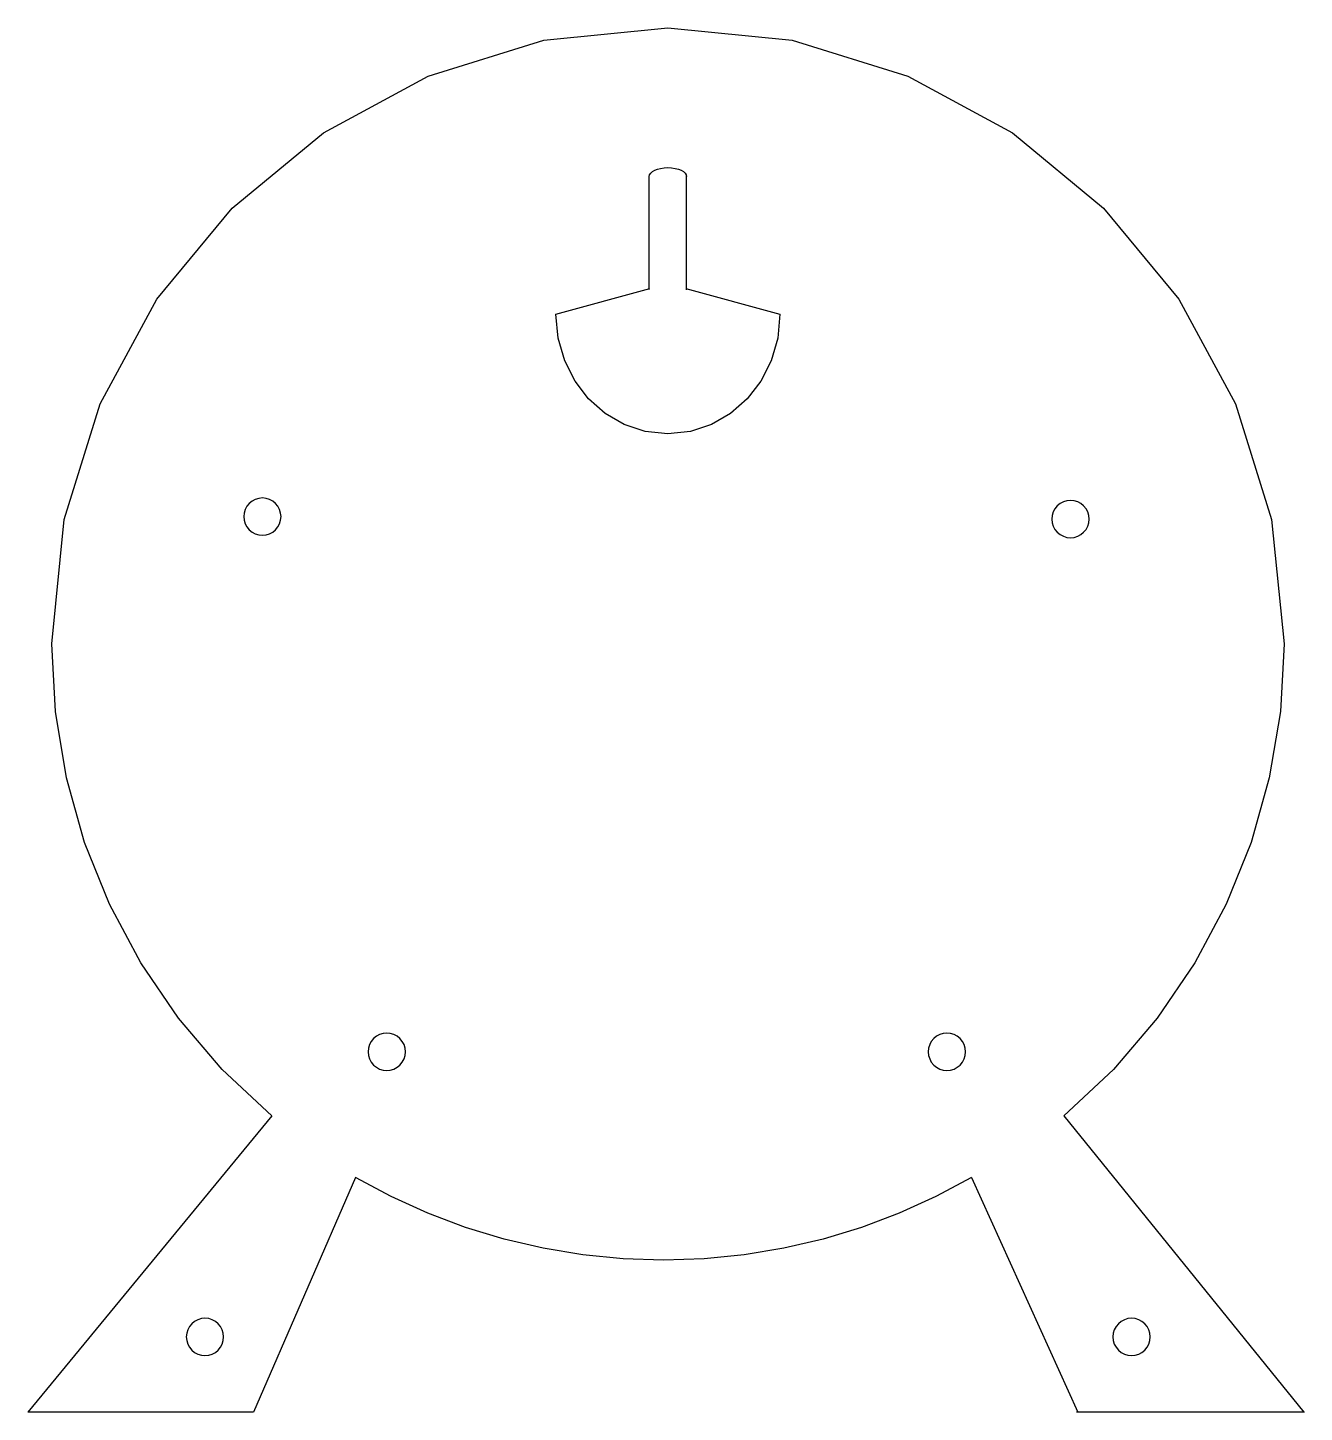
# Model space of a CAD drawing. Extents: x -49 to 54, y -56 to 55.
import ezdxf

# ---------------------------------------------------------------- set-up
doc = ezdxf.new("R2010")
doc.units = 0
doc.layers.add('20', color=7, linetype='CONTINUOUS')
doc.layers.add('LAYER_1', color=7, linetype='CONTINUOUS')

msp = doc.modelspace()

# ---------------------------------------------------------------- linework, layer by layer
at = {"layer": '20', "color": 250}
for points in [[(1.04, 43.3), (1.07, 43.45), (1.16, 43.58), (1.29, 43.7), (1.48, 43.81), (1.7, 43.9), (1.95, 43.96), (2.24, 44.01), (2.54, 44.02), (2.84, 44.01), (3.12, 43.96), (3.38, 43.9), (3.6, 43.81), (3.78, 43.7), (3.92, 43.58), (4.01, 43.45), (4.04, 43.3)], [(1.04, 34.22), (1.04, 43.33)], [(4.04, 34.2), (4.04, 43.37)], [(-6.46, 32.26), (1.1, 34.3)], [(3.99, 34.3), (11.54, 32.26)], [(11.54, 32.26), (11.36, 30.32), (10.83, 28.51), (10, 26.87), (8.9, 25.44), (7.57, 24.27), (6.04, 23.38), (4.35, 22.81), (2.54, 22.62), (0.72, 22.81), (-0.97, 23.38), (-2.49, 24.27), (-3.83, 25.44), (-4.92, 26.87), (-5.75, 28.51), (-6.28, 30.32), (-6.46, 32.26)], [(-6.46, 31.96), (-6.46, 31.96)]]:
    msp.add_lwpolyline(points, dxfattribs=at)
at = {"layer": 'LAYER_1', "color": 250}
for points in [[(-29.28, -32.16), (-33.26, -28.43), (-36.77, -24.32), (-39.8, -19.88), (-42.32, -15.16), (-44.32, -10.19), (-45.78, -5.01), (-46.66, 0.32), (-46.96, 5.76), (-45.96, 15.74), (-43.07, 25.03), (-38.51, 33.44), (-32.46, 40.76), (-25.14, 46.81), (-16.73, 51.37), (-7.44, 54.26), (2.54, 55.26), (12.51, 54.26), (21.81, 51.37), (30.21, 46.81), (37.54, 40.76), (43.58, 33.44), (48.15, 25.03), (51.03, 15.74), (52.04, 5.76), (51.74, 0.32), (50.85, -5.01), (49.4, -10.19), (47.4, -15.16), (44.88, -19.88), (41.85, -24.32), (38.33, -28.43), (34.36, -32.16)], [(-29.28, -32.16), (-48.89, -55.98)], [(34.36, -32.16), (53.62, -55.98)], [(-22.56, -37.12), (-30.75, -55.98)], [(26.94, -37.12), (24.07, -38.65), (21.12, -39.99), (18.09, -41.12), (15, -42.06), (11.85, -42.8), (8.66, -43.32), (5.44, -43.64), (2.19, -43.75), (-1.06, -43.64), (-4.29, -43.32), (-7.48, -42.8), (-10.62, -42.06), (-13.72, -41.12), (-16.74, -39.99), (-19.7, -38.65), (-22.56, -37.12)], [(26.94, -37.12), (35.48, -55.98)], [(-30.75, -55.98), (-48.89, -55.98)], [(53.67, -55.98), (35.37, -55.98)]]:
    msp.add_lwpolyline(points, dxfattribs=at)
for points in [[(-30.04, 17.48), (-30.33, 17.45), (-30.61, 17.36), (-30.87, 17.23), (-31.1, 17.04), (-31.28, 16.81), (-31.42, 16.55), (-31.51, 16.27), (-31.54, 15.98), (-31.51, 15.69), (-31.42, 15.4), (-31.28, 15.15), (-31.1, 14.92), (-30.87, 14.73), (-30.61, 14.59), (-30.33, 14.51), (-30.04, 14.48), (-29.74, 14.51), (-29.46, 14.59), (-29.2, 14.73), (-28.98, 14.92), (-28.79, 15.15), (-28.65, 15.4), (-28.57, 15.69), (-28.54, 15.98), (-28.57, 16.27), (-28.65, 16.55), (-28.79, 16.81), (-28.98, 17.04), (-29.2, 17.23), (-29.46, 17.36), (-29.74, 17.45)], [(34.88, 17.28), (34.59, 17.26), (34.31, 17.17), (34.05, 17.03), (33.82, 16.85), (33.63, 16.62), (33.5, 16.36), (33.41, 16.08), (33.38, 15.78), (33.41, 15.49), (33.5, 15.21), (33.63, 14.95), (33.82, 14.72), (34.05, 14.54), (34.31, 14.4), (34.59, 14.31), (34.88, 14.28), (35.17, 14.31), (35.46, 14.4), (35.72, 14.54), (35.94, 14.72), (36.13, 14.95), (36.27, 15.21), (36.35, 15.49), (36.38, 15.78), (36.35, 16.08), (36.27, 16.36), (36.13, 16.62), (35.94, 16.85), (35.72, 17.03), (35.46, 17.17), (35.17, 17.26)], [(-20.05, -25.52), (-20.34, -25.54), (-20.62, -25.63), (-20.88, -25.77), (-21.11, -25.95), (-21.3, -26.18), (-21.43, -26.44), (-21.52, -26.72), (-21.55, -27.02), (-21.52, -27.31), (-21.43, -27.59), (-21.3, -27.85), (-21.11, -28.08), (-20.88, -28.26), (-20.62, -28.4), (-20.34, -28.49), (-20.05, -28.52), (-19.76, -28.49), (-19.47, -28.4), (-19.21, -28.26), (-18.99, -28.08), (-18.8, -27.85), (-18.66, -27.59), (-18.58, -27.31), (-18.55, -27.02), (-18.58, -26.72), (-18.66, -26.44), (-18.8, -26.18), (-18.99, -25.95), (-19.21, -25.77), (-19.47, -25.63), (-19.76, -25.54)], [(24.95, -25.52), (24.66, -25.54), (24.38, -25.63), (24.12, -25.77), (23.89, -25.95), (23.7, -26.18), (23.57, -26.44), (23.48, -26.72), (23.45, -27.02), (23.48, -27.31), (23.57, -27.59), (23.7, -27.85), (23.89, -28.08), (24.12, -28.26), (24.38, -28.4), (24.66, -28.49), (24.95, -28.52), (25.24, -28.49), (25.53, -28.4), (25.79, -28.26), (26.01, -28.08), (26.2, -27.85), (26.34, -27.59), (26.42, -27.31), (26.45, -27.02), (26.42, -26.72), (26.34, -26.44), (26.2, -26.18), (26.01, -25.95), (25.79, -25.77), (25.53, -25.63), (25.24, -25.54)], [(-34.65, -48.42), (-34.94, -48.45), (-35.22, -48.54), (-35.48, -48.68), (-35.71, -48.86), (-35.89, -49.09), (-36.03, -49.35), (-36.12, -49.63), (-36.15, -49.92), (-36.12, -50.22), (-36.03, -50.5), (-35.89, -50.76), (-35.71, -50.99), (-35.48, -51.17), (-35.22, -51.31), (-34.94, -51.4), (-34.65, -51.42), (-34.35, -51.4), (-34.07, -51.31), (-33.81, -51.17), (-33.59, -50.99), (-33.4, -50.76), (-33.26, -50.5), (-33.18, -50.22), (-33.15, -49.92), (-33.18, -49.63), (-33.26, -49.35), (-33.4, -49.09), (-33.59, -48.86), (-33.81, -48.68), (-34.07, -48.54), (-34.35, -48.45)], [(39.79, -48.42), (39.5, -48.45), (39.22, -48.54), (38.96, -48.68), (38.73, -48.86), (38.54, -49.09), (38.4, -49.35), (38.32, -49.63), (38.29, -49.92), (38.32, -50.22), (38.4, -50.5), (38.54, -50.76), (38.73, -50.99), (38.96, -51.17), (39.22, -51.31), (39.5, -51.4), (39.79, -51.42), (40.08, -51.4), (40.36, -51.31), (40.62, -51.17), (40.85, -50.99), (41.04, -50.76), (41.18, -50.5), (41.26, -50.22), (41.29, -49.92), (41.26, -49.63), (41.18, -49.35), (41.04, -49.09), (40.85, -48.86), (40.62, -48.68), (40.36, -48.54), (40.08, -48.45)]]:
    msp.add_lwpolyline(points, close=True, dxfattribs=at)

doc.saveas('drawing.dxf')
